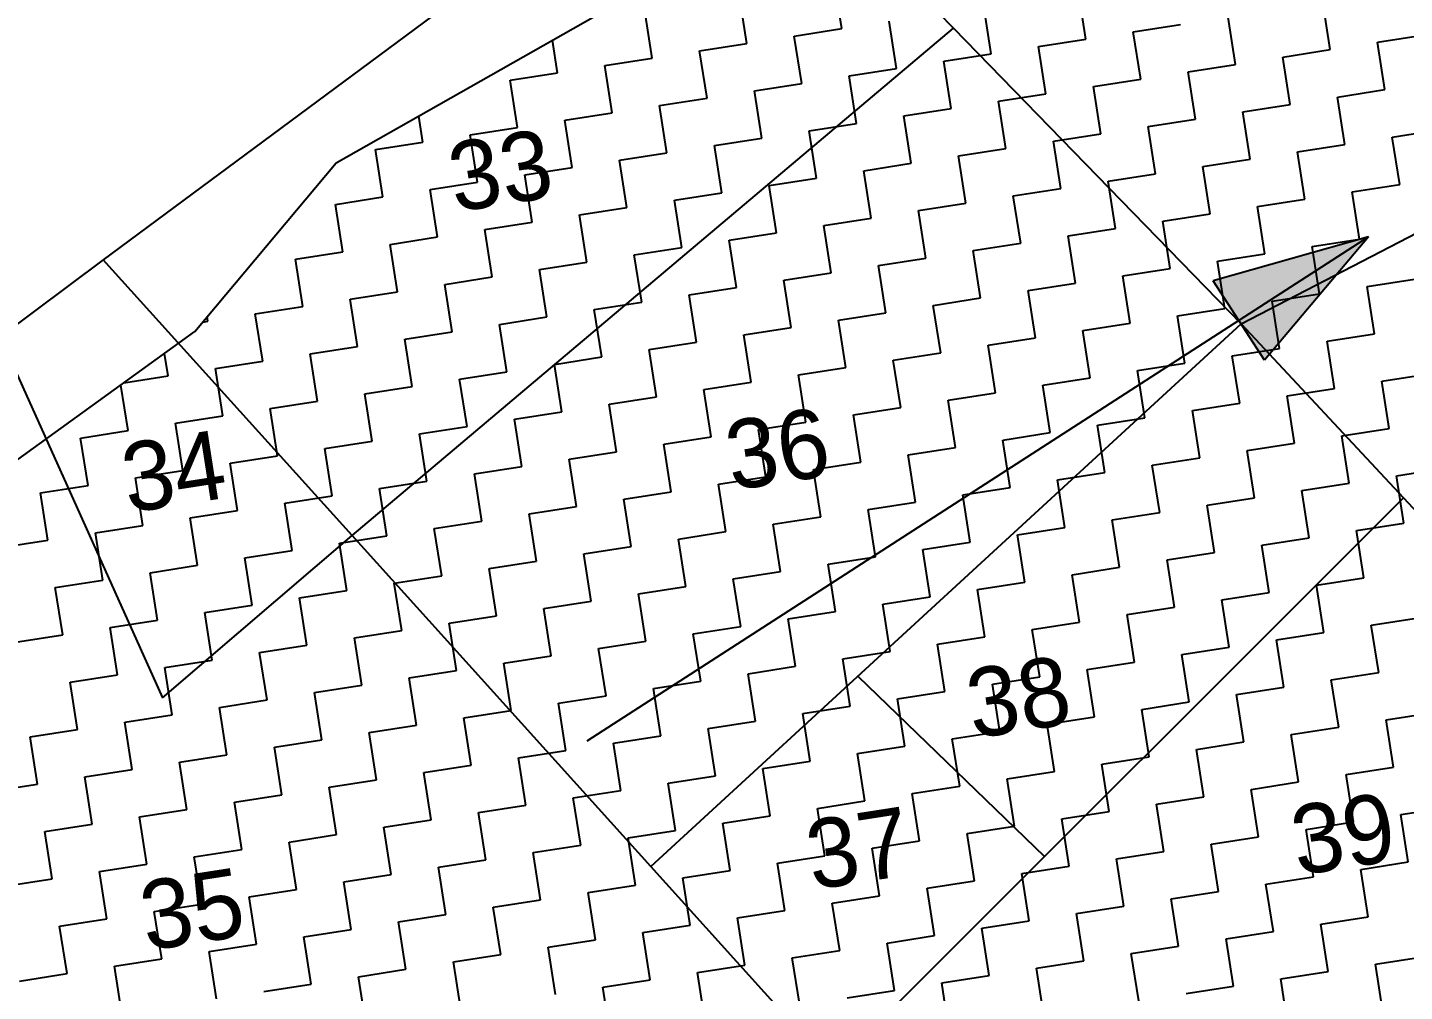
# Model space of a CAD drawing. Header units: metres. Extents: x 288488 to 290462, y 1999122 to 2001536.
# Drawn here: x 288994.5 to 289137, y 1999510.1 to 1999609.9 of the extents above; entities that cross this region are included whole.
import ezdxf
from ezdxf.enums import TextEntityAlignment as Align

# ---------------------------------------------------------------- set-up
doc = ezdxf.new("R2010")
doc.units = ezdxf.units.M
doc.header["$MEASUREMENT"] = 0
for name, color, linetype in [('POLY_HATCH', 12, 'Continuous'), ('POLY_PARCEL', 6, 'Continuous'), ('TEXT_PARCEL', 7, 'Continuous'), ('V_BOUND_LINE', 7, 'Continuous')]:
    doc.layers.add(name, color=color, linetype=linetype)
doc.styles.add('TEXT_MAP', font='')
doc.styles.get('TEXT_MAP').set_extended_font_data('Kruti Dev 050')

msp = doc.modelspace()

# ---------------------------------------------------------------- hatches: boundary and pattern name
h = msp.add_hatch(color=256)
h.paths.add_polyline_path([(289119.83, 1999579.57), (289122.48, 1999575.47), (289133.26, 1999588.24)])
h.paths.add_polyline_path([(289133.26, 1999588.24), (289117.18, 1999583.68), (289119.83, 1999579.57)])

# ---------------------------------------------------------------- linework, layer by layer
for p, q in [((289133.26, 1999588.24), (289052.38, 1999536.02)), ((289133.26, 1999588.24), (289117.18, 1999583.68)), ((289133.26, 1999588.24), (289122.48, 1999575.47)), ((289122.48, 1999575.47), (289117.18, 1999583.68))]:
    msp.add_line(p, q)
at = {"layer": 'POLY_HATCH', "linetype": 'Continuous'}
for p, q in [((289078.76, 1999609.78), (289077.99, 1999614.68)), ((289068.95, 1999608.25), (289068.19, 1999613.15)), ((289104.02, 1999608.69), (289103.26, 1999613.59)), ((289129.29, 1999607.6), (289128.53, 1999612.5)), ((289059.15, 1999606.73), (289058.39, 1999611.63)), ((289094.22, 1999607.16), (289093.46, 1999612.07)), ((289119.49, 1999606.08), (289118.73, 1999610.98)), ((289073.85, 1999609.01), (289078.76, 1999609.78)), ((289084.42, 1999605.64), (289083.66, 1999610.54)), ((289108.92, 1999609.45), (289113.82, 1999610.22)), ((289109.69, 1999604.55), (289108.92, 1999609.45)), ((289049.35, 1999605.2), (289048.82, 1999608.58)), ((289064.05, 1999607.49), (289068.95, 1999608.25)), ((289074.62, 1999604.11), (289073.85, 1999609.01)), ((289099.12, 1999607.93), (289104.02, 1999608.69)), ((289134.19, 1999608.37), (289139.09, 1999609.13)), ((289134.95, 1999603.46), (289134.19, 1999608.37)), ((289054.25, 1999605.96), (289059.15, 1999606.73)), ((289064.82, 1999602.59), (289064.05, 1999607.49)), ((289089.32, 1999606.4), (289094.22, 1999607.16)), ((289099.88, 1999603.03), (289099.12, 1999607.93)), ((289124.39, 1999606.84), (289129.29, 1999607.6)), ((289125.15, 1999601.94), (289124.39, 1999606.84)), ((289044.45, 1999604.44), (289049.35, 1999605.2)), ((289055.01, 1999601.06), (289054.25, 1999605.96)), ((289079.52, 1999604.88), (289084.42, 1999605.64)), ((289090.08, 1999601.5), (289089.32, 1999606.4)), ((289114.59, 1999605.31), (289119.49, 1999606.08)), ((289115.35, 1999600.41), (289114.59, 1999605.31)), ((289045.21, 1999599.54), (289044.45, 1999604.44)), ((289069.72, 1999603.35), (289074.62, 1999604.11)), ((289080.28, 1999599.97), (289079.52, 1999604.88)), ((289104.79, 1999603.79), (289109.69, 1999604.55)), ((289105.55, 1999598.89), (289104.79, 1999603.79)), ((289059.91, 1999601.82), (289064.82, 1999602.59)), ((289070.48, 1999598.45), (289069.72, 1999603.35)), ((289094.98, 1999602.26), (289099.88, 1999603.03)), ((289130.05, 1999602.7), (289134.95, 1999603.46)), ((289130.82, 1999597.8), (289130.05, 1999602.7)), ((289050.11, 1999600.3), (289055.01, 1999601.06)), ((289060.68, 1999596.92), (289059.91, 1999601.82)), ((289085.18, 1999600.74), (289090.08, 1999601.5)), ((289095.75, 1999597.36), (289094.98, 1999602.26)), ((289120.25, 1999601.18), (289125.15, 1999601.94)), ((289121.01, 1999596.28), (289120.25, 1999601.18)), ((289035.41, 1999598.01), (289034.99, 1999600.72)), ((289040.31, 1999598.77), (289045.21, 1999599.54)), ((289050.88, 1999595.4), (289050.11, 1999600.3)), ((289075.38, 1999599.21), (289080.28, 1999599.97)), ((289085.94, 1999595.84), (289085.18, 1999600.74)), ((289110.45, 1999599.65), (289115.35, 1999600.41)), ((289111.21, 1999594.75), (289110.45, 1999599.65)), ((289041.07, 1999593.87), (289040.31, 1999598.77)), ((289065.58, 1999597.69), (289070.48, 1999598.45)), ((289076.14, 1999594.31), (289075.38, 1999599.21)), ((289100.65, 1999598.13), (289105.55, 1999598.89)), ((289101.41, 1999593.22), (289100.65, 1999598.13)), ((289135.72, 1999598.56), (289140.62, 1999599.33)), ((289136.48, 1999593.66), (289135.72, 1999598.56)), ((289030.51, 1999597.25), (289035.41, 1999598.01)), ((289031.27, 1999592.35), (289030.51, 1999597.25)), ((289055.78, 1999596.16), (289060.68, 1999596.92)), ((289066.34, 1999592.79), (289065.58, 1999597.69)), ((289090.85, 1999596.6), (289095.75, 1999597.36)), ((289091.61, 1999591.7), (289090.85, 1999596.6)), ((289125.91, 1999597.04), (289130.82, 1999597.8)), ((289126.68, 1999592.14), (289125.91, 1999597.04)), ((289045.97, 1999594.64), (289050.88, 1999595.4)), ((289056.54, 1999591.26), (289055.78, 1999596.16)), ((289081.04, 1999595.07), (289085.94, 1999595.84)), ((289116.11, 1999595.51), (289121.01, 1999596.28)), ((289116.88, 1999590.61), (289116.11, 1999595.51)), ((289036.17, 1999593.11), (289041.07, 1999593.87)), ((289046.74, 1999589.73), (289045.97, 1999594.64)), ((289071.24, 1999593.55), (289076.14, 1999594.31)), ((289081.81, 1999590.17), (289081.04, 1999595.07)), ((289106.31, 1999593.99), (289111.21, 1999594.75)), ((289107.07, 1999589.09), (289106.31, 1999593.99)), ((289026.37, 1999591.58), (289031.27, 1999592.35)), ((289036.94, 1999588.21), (289036.17, 1999593.11)), ((289061.44, 1999592.02), (289066.34, 1999592.79)), ((289072, 1999588.65), (289071.24, 1999593.55)), ((289096.51, 1999592.46), (289101.41, 1999593.22)), ((289097.27, 1999587.56), (289096.51, 1999592.46)), ((289131.58, 1999592.9), (289136.48, 1999593.66)), ((289132.34, 1999588), (289131.58, 1999592.9)), ((289027.13, 1999586.68), (289026.37, 1999591.58)), ((289051.64, 1999590.5), (289056.54, 1999591.26)), ((289062.2, 1999587.12), (289061.44, 1999592.02)), ((289086.71, 1999590.94), (289091.61, 1999591.7)), ((289087.47, 1999586.03), (289086.71, 1999590.94)), ((289121.78, 1999591.37), (289126.68, 1999592.14)), ((289122.54, 1999586.47), (289121.78, 1999591.37)), ((289041.84, 1999588.97), (289046.74, 1999589.73)), ((289052.4, 1999585.6), (289051.64, 1999590.5)), ((289076.91, 1999589.41), (289081.81, 1999590.17)), ((289111.97, 1999589.85), (289116.88, 1999590.61)), ((289112.74, 1999584.95), (289111.97, 1999589.85)), ((289032.03, 1999587.45), (289036.94, 1999588.21)), ((289042.6, 1999584.07), (289041.84, 1999588.97)), ((289067.1, 1999587.88), (289072, 1999588.65)), ((289077.67, 1999584.51), (289076.91, 1999589.41)), ((289102.17, 1999588.32), (289107.07, 1999589.09)), ((289102.94, 1999583.42), (289102.17, 1999588.32)), ((289022.23, 1999585.92), (289027.13, 1999586.68)), ((289032.8, 1999582.54), (289032.03, 1999587.45)), ((289057.3, 1999586.36), (289062.2, 1999587.12)), ((289067.87, 1999582.98), (289067.1, 1999587.88)), ((289092.37, 1999586.8), (289097.27, 1999587.56)), ((289093.13, 1999581.9), (289092.37, 1999586.8)), ((289127.44, 1999587.24), (289132.34, 1999588)), ((289128.2, 1999582.34), (289127.44, 1999587.24)), ((289023, 1999581.02), (289022.23, 1999585.92)), ((289047.5, 1999584.83), (289052.4, 1999585.6)), ((289058.06, 1999581.46), (289057.3, 1999586.36)), ((289082.57, 1999585.27), (289087.47, 1999586.03)), ((289083.33, 1999580.37), (289082.57, 1999585.27)), ((289117.64, 1999585.71), (289122.54, 1999586.47)), ((289118.4, 1999580.81), (289117.64, 1999585.71)), ((289037.7, 1999583.31), (289042.6, 1999584.07)), ((289048.26, 1999579.93), (289047.5, 1999584.83)), ((289072.77, 1999583.75), (289077.67, 1999584.51)), ((289107.84, 1999584.19), (289112.74, 1999584.95)), ((289108.6, 1999579.28), (289107.84, 1999584.19)), ((289133.1, 1999583.1), (289138, 1999583.86)), ((289027.9, 1999581.78), (289032.8, 1999582.54)), ((289038.46, 1999578.41), (289037.7, 1999583.31)), ((289062.97, 1999582.22), (289067.87, 1999582.98)), ((289073.53, 1999578.85), (289072.77, 1999583.75)), ((289098.03, 1999582.66), (289102.94, 1999583.42)), ((289098.8, 1999577.76), (289098.03, 1999582.66)), ((289133.87, 1999578.2), (289133.1, 1999583.1)), ((289018.09, 1999580.26), (289023, 1999581.02)), ((289028.66, 1999576.88), (289027.9, 1999581.78)), ((289053.16, 1999580.7), (289058.06, 1999581.46)), ((289063.73, 1999577.32), (289062.97, 1999582.22)), ((289088.23, 1999581.13), (289093.13, 1999581.9)), ((289089, 1999576.23), (289088.23, 1999581.13)), ((289123.3, 1999581.57), (289128.2, 1999582.34)), ((289124.06, 1999576.67), (289123.3, 1999581.57)), ((289013.19, 1999579.49), (289013.12, 1999579.97)), ((289018.86, 1999575.36), (289018.09, 1999580.26)), ((289043.36, 1999579.17), (289048.26, 1999579.93)), ((289053.93, 1999575.79), (289053.16, 1999580.7)), ((289078.43, 1999579.61), (289083.33, 1999580.37)), ((289079.19, 1999574.71), (289078.43, 1999579.61)), ((289113.5, 1999580.05), (289118.4, 1999580.81)), ((289114.26, 1999575.15), (289113.5, 1999580.05)), ((289012.65, 1999579.41), (289013.19, 1999579.49)), ((289033.56, 1999577.64), (289038.46, 1999578.41)), ((289044.12, 1999574.27), (289043.36, 1999579.17)), ((289068.63, 1999578.08), (289073.53, 1999578.85)), ((289069.39, 1999573.18), (289068.63, 1999578.08)), ((289103.7, 1999578.52), (289108.6, 1999579.28)), ((289104.46, 1999573.62), (289103.7, 1999578.52)), ((289128.97, 1999577.43), (289133.87, 1999578.2)), ((289023.76, 1999576.12), (289028.66, 1999576.88)), ((289034.32, 1999572.74), (289033.56, 1999577.64)), ((289058.83, 1999576.56), (289063.73, 1999577.32)), ((289093.9, 1999577), (289098.8, 1999577.76)), ((289094.66, 1999572.09), (289093.9, 1999577)), ((289119.16, 1999575.91), (289124.06, 1999576.67)), ((289129.73, 1999572.53), (289128.97, 1999577.43)), ((289009.06, 1999573.83), (289008.69, 1999576.16)), ((289013.96, 1999574.59), (289018.86, 1999575.36)), ((289024.52, 1999571.22), (289023.76, 1999576.12)), ((289049.03, 1999575.03), (289053.93, 1999575.79)), ((289059.59, 1999571.66), (289058.83, 1999576.56)), ((289084.09, 1999575.47), (289089, 1999576.23)), ((289084.86, 1999570.57), (289084.09, 1999575.47)), ((289119.93, 1999571.01), (289119.16, 1999575.91)), ((289004.5, 1999573.12), (289009.06, 1999573.83)), ((289014.72, 1999569.69), (289013.96, 1999574.59)), ((289039.22, 1999573.51), (289044.12, 1999574.27)), ((289049.79, 1999570.13), (289049.03, 1999575.03)), ((289074.29, 1999573.94), (289079.19, 1999574.71)), ((289075.06, 1999569.04), (289074.29, 1999573.94)), ((289109.36, 1999574.38), (289114.26, 1999575.15)), ((289110.12, 1999569.48), (289109.36, 1999574.38)), ((289134.63, 1999573.3), (289139.53, 1999574.06)), ((289004.92, 1999568.17), (289004.18, 1999572.89)), ((289029.42, 1999571.98), (289034.32, 1999572.74)), ((289039.99, 1999568.6), (289039.22, 1999573.51)), ((289064.49, 1999572.42), (289069.39, 1999573.18)), ((289065.25, 1999567.52), (289064.49, 1999572.42)), ((289099.56, 1999572.86), (289104.46, 1999573.62)), ((289100.32, 1999567.96), (289099.56, 1999572.86)), ((289124.83, 1999571.77), (289129.73, 1999572.53)), ((289135.39, 1999568.4), (289134.63, 1999573.3)), ((289019.62, 1999570.45), (289024.52, 1999571.22)), ((289030.18, 1999567.08), (289029.42, 1999571.98)), ((289054.69, 1999570.89), (289059.59, 1999571.66)), ((289089.76, 1999571.33), (289094.66, 1999572.09)), ((289090.52, 1999566.43), (289089.76, 1999571.33)), ((289115.03, 1999570.25), (289119.93, 1999571.01)), ((289125.59, 1999566.87), (289124.83, 1999571.77)), ((289009.82, 1999568.93), (289014.72, 1999569.69)), ((289020.38, 1999565.55), (289019.62, 1999570.45)), ((289044.89, 1999569.37), (289049.79, 1999570.13)), ((289055.45, 1999565.99), (289054.69, 1999570.89)), ((289079.96, 1999569.81), (289084.86, 1999570.57)), ((289080.72, 1999564.91), (289079.96, 1999569.81)), ((289115.79, 1999565.34), (289115.03, 1999570.25)), ((289000.02, 1999567.4), (289004.92, 1999568.17)), ((289010.58, 1999564.03), (289009.82, 1999568.93)), ((289035.09, 1999567.84), (289039.99, 1999568.6)), ((289045.65, 1999564.47), (289044.89, 1999569.37)), ((289070.15, 1999568.28), (289075.06, 1999569.04)), ((289070.92, 1999563.38), (289070.15, 1999568.28)), ((289105.22, 1999568.72), (289110.12, 1999569.48)), ((289105.99, 1999563.82), (289105.22, 1999568.72)), ((289130.49, 1999567.63), (289135.39, 1999568.4)), ((289000.78, 1999562.5), (289000.02, 1999567.4)), ((289025.28, 1999566.32), (289030.18, 1999567.08)), ((289035.85, 1999562.94), (289035.09, 1999567.84)), ((289060.35, 1999566.76), (289065.25, 1999567.52)), ((289061.12, 1999561.85), (289060.35, 1999566.76)), ((289095.42, 1999567.19), (289100.32, 1999567.96)), ((289096.19, 1999562.29), (289095.42, 1999567.19)), ((289120.69, 1999566.11), (289125.59, 1999566.87)), ((289131.25, 1999562.73), (289130.49, 1999567.63)), ((289015.48, 1999564.79), (289020.38, 1999565.55)), ((289026.05, 1999561.42), (289025.28, 1999566.32)), ((289050.55, 1999565.23), (289055.45, 1999565.99)), ((289085.62, 1999565.67), (289090.52, 1999566.43)), ((289086.38, 1999560.77), (289085.62, 1999565.67)), ((289110.89, 1999564.58), (289115.79, 1999565.34)), ((289121.45, 1999561.21), (289120.69, 1999566.11)), ((289005.68, 1999563.27), (289010.58, 1999564.03)), ((289016.24, 1999559.89), (289015.48, 1999564.79)), ((289040.75, 1999563.7), (289045.65, 1999564.47)), ((289051.31, 1999560.33), (289050.55, 1999565.23)), ((289075.82, 1999564.14), (289080.72, 1999564.91)), ((289076.58, 1999559.24), (289075.82, 1999564.14)), ((289111.65, 1999559.68), (289110.89, 1999564.58)), ((289136.16, 1999563.49), (289141.06, 1999564.26)), ((288995.88, 1999561.74), (289000.78, 1999562.5)), ((289006.44, 1999558.36), (289005.68, 1999563.27)), ((289030.95, 1999562.18), (289035.85, 1999562.94)), ((289041.51, 1999558.8), (289040.75, 1999563.7)), ((289066.02, 1999562.62), (289070.92, 1999563.38)), ((289066.78, 1999557.72), (289066.02, 1999562.62)), ((289101.09, 1999563.06), (289105.99, 1999563.82)), ((289101.85, 1999558.15), (289101.09, 1999563.06)), ((289126.35, 1999561.97), (289131.25, 1999562.73)), ((289136.92, 1999558.59), (289136.16, 1999563.49)), ((288996.64, 1999556.84), (288995.88, 1999561.74)), ((289021.15, 1999560.65), (289026.05, 1999561.42)), ((289031.71, 1999557.28), (289030.95, 1999562.18)), ((289056.21, 1999561.09), (289061.12, 1999561.85)), ((289056.98, 1999556.19), (289056.21, 1999561.09)), ((289091.28, 1999561.53), (289096.19, 1999562.29)), ((289092.05, 1999556.63), (289091.28, 1999561.53)), ((289116.55, 1999560.44), (289121.45, 1999561.21)), ((289127.12, 1999557.07), (289126.35, 1999561.97)), ((289011.34, 1999559.13), (289016.24, 1999559.89)), ((289021.91, 1999555.75), (289021.15, 1999560.65)), ((289046.41, 1999559.57), (289051.31, 1999560.33)), ((289047.18, 1999554.66), (289046.41, 1999559.57)), ((289081.48, 1999560), (289086.38, 1999560.77)), ((289082.25, 1999555.1), (289081.48, 1999560)), ((289106.75, 1999558.92), (289111.65, 1999559.68)), ((289117.31, 1999555.54), (289116.55, 1999560.44)), ((289001.54, 1999557.6), (289006.44, 1999558.36)), ((289012.11, 1999554.23), (289011.34, 1999559.13)), ((289036.61, 1999558.04), (289041.51, 1999558.8)), ((289071.68, 1999558.48), (289076.58, 1999559.24)), ((289072.44, 1999553.58), (289071.68, 1999558.48)), ((289096.95, 1999557.39), (289101.85, 1999558.15)), ((289107.51, 1999554.02), (289106.75, 1999558.92)), ((289132.02, 1999557.83), (289136.92, 1999558.59)), ((288991.74, 1999556.08), (288996.64, 1999556.84)), ((289002.3, 1999552.7), (289001.54, 1999557.6)), ((289026.81, 1999556.51), (289031.71, 1999557.28)), ((289037.37, 1999553.14), (289036.61, 1999558.04)), ((289061.88, 1999556.95), (289066.78, 1999557.72)), ((289062.64, 1999552.05), (289061.88, 1999556.95)), ((289097.71, 1999552.49), (289096.95, 1999557.39)), ((289122.22, 1999556.31), (289127.12, 1999557.07)), ((289132.78, 1999552.93), (289132.02, 1999557.83)), ((289017.01, 1999554.99), (289021.91, 1999555.75)), ((289027.57, 1999551.61), (289026.81, 1999556.51)), ((289052.08, 1999555.43), (289056.98, 1999556.19)), ((289052.84, 1999550.53), (289052.08, 1999555.43)), ((289087.15, 1999555.87), (289092.05, 1999556.63)), ((289087.91, 1999550.97), (289087.15, 1999555.87)), ((289112.41, 1999554.78), (289117.31, 1999555.54)), ((289122.98, 1999551.4), (289122.22, 1999556.31)), ((289007.21, 1999553.46), (289012.11, 1999554.23)), ((289017.77, 1999550.09), (289017.01, 1999554.99)), ((289042.27, 1999553.9), (289047.18, 1999554.66)), ((289043.04, 1999549), (289042.27, 1999553.9)), ((289077.34, 1999554.34), (289082.25, 1999555.1)), ((289078.11, 1999549.44), (289077.34, 1999554.34)), ((289102.61, 1999553.25), (289107.51, 1999554.02)), ((289113.18, 1999549.88), (289112.41, 1999554.78)), ((288997.4, 1999551.94), (289002.3, 1999552.7)), ((289007.97, 1999548.56), (289007.21, 1999553.46)), ((289032.47, 1999552.38), (289037.37, 1999553.14)), ((289067.54, 1999552.82), (289072.44, 1999553.58)), ((289068.31, 1999547.91), (289067.54, 1999552.82)), ((289092.81, 1999551.73), (289097.71, 1999552.49)), ((289103.37, 1999548.35), (289102.61, 1999553.25)), ((289127.88, 1999552.17), (289132.78, 1999552.93)), ((288998.17, 1999547.04), (288997.4, 1999551.94)), ((289022.67, 1999550.85), (289027.57, 1999551.61)), ((289033.24, 1999547.48), (289032.47, 1999552.38)), ((289057.74, 1999551.29), (289062.64, 1999552.05)), ((289058.5, 1999546.39), (289057.74, 1999551.29)), ((289093.57, 1999546.83), (289092.81, 1999551.73)), ((289118.08, 1999550.64), (289122.98, 1999551.4)), ((289128.64, 1999547.27), (289127.88, 1999552.17)), ((289012.87, 1999549.33), (289017.77, 1999550.09)), ((289023.43, 1999545.95), (289022.67, 1999550.85)), ((289047.94, 1999549.76), (289052.84, 1999550.53)), ((289048.7, 1999544.86), (289047.94, 1999549.76)), ((289083.01, 1999550.2), (289087.91, 1999550.97)), ((289083.77, 1999545.3), (289083.01, 1999550.2)), ((289108.28, 1999549.12), (289113.18, 1999549.88)), ((289118.84, 1999545.74), (289118.08, 1999550.64)), ((289003.07, 1999547.8), (289007.97, 1999548.56)), ((289013.63, 1999544.42), (289012.87, 1999549.33)), ((289038.14, 1999548.24), (289043.04, 1999549)), ((289038.9, 1999543.34), (289038.14, 1999548.24)), ((289073.21, 1999548.68), (289078.11, 1999549.44)), ((289073.97, 1999543.78), (289073.21, 1999548.68)), ((289098.47, 1999547.59), (289103.37, 1999548.35)), ((289109.04, 1999544.22), (289108.28, 1999549.12)), ((289133.54, 1999548.03), (289138.44, 1999548.79)), ((288993.27, 1999546.27), (288998.17, 1999547.04)), ((289003.83, 1999542.9), (289003.07, 1999547.8)), ((289028.34, 1999546.71), (289033.24, 1999547.48)), ((289063.4, 1999547.15), (289068.31, 1999547.91)), ((289064.17, 1999542.25), (289063.4, 1999547.15)), ((289088.67, 1999546.06), (289093.57, 1999546.83)), ((289099.24, 1999542.69), (289098.47, 1999547.59)), ((289123.74, 1999546.5), (289128.64, 1999547.27)), ((289134.31, 1999543.13), (289133.54, 1999548.03)), ((289018.53, 1999545.19), (289023.43, 1999545.95)), ((289029.1, 1999541.81), (289028.34, 1999546.71)), ((289053.6, 1999545.63), (289058.5, 1999546.39)), ((289054.37, 1999540.73), (289053.6, 1999545.63)), ((289089.43, 1999541.16), (289088.67, 1999546.06)), ((289113.94, 1999544.98), (289118.84, 1999545.74)), ((289124.5, 1999541.6), (289123.74, 1999546.5)), ((289008.73, 1999543.66), (289013.63, 1999544.42)), ((289019.3, 1999540.29), (289018.53, 1999545.19)), ((289043.8, 1999544.1), (289048.7, 1999544.86)), ((289044.56, 1999539.2), (289043.8, 1999544.1)), ((289078.87, 1999544.54), (289083.77, 1999545.3)), ((289079.63, 1999539.64), (289078.87, 1999544.54)), ((289104.14, 1999543.45), (289109.04, 1999544.22)), ((289114.7, 1999540.08), (289113.94, 1999544.98)), ((288998.93, 1999542.14), (289003.83, 1999542.9)), ((289009.49, 1999538.76), (289008.73, 1999543.66)), ((289034, 1999542.57), (289038.9, 1999543.34)), ((289034.76, 1999537.67), (289034, 1999542.57)), ((289069.07, 1999543.01), (289073.97, 1999543.78)), ((289069.83, 1999538.11), (289069.07, 1999543.01)), ((289094.34, 1999541.93), (289099.24, 1999542.69)), ((289104.9, 1999538.55), (289104.14, 1999543.45)), ((289129.4, 1999542.37), (289134.31, 1999543.13)), ((288999.69, 1999537.24), (288998.93, 1999542.14)), ((289024.2, 1999541.05), (289029.1, 1999541.81)), ((289024.96, 1999536.15), (289024.2, 1999541.05)), ((289059.27, 1999541.49), (289064.17, 1999542.25)), ((289060.03, 1999536.59), (289059.27, 1999541.49)), ((289084.53, 1999540.4), (289089.43, 1999541.16)), ((289095.1, 1999537.03), (289094.34, 1999541.93)), ((289119.6, 1999540.84), (289124.5, 1999541.6)), ((289130.17, 1999537.46), (289129.4, 1999542.37)), ((289014.4, 1999539.52), (289019.3, 1999540.29)), ((289049.46, 1999539.96), (289054.37, 1999540.73)), ((289050.23, 1999535.06), (289049.46, 1999539.96)), ((289074.73, 1999538.88), (289079.63, 1999539.64)), ((289085.3, 1999535.5), (289084.53, 1999540.4)), ((289109.8, 1999539.31), (289114.7, 1999540.08)), ((289120.37, 1999535.94), (289119.6, 1999540.84)), ((289004.59, 1999538), (289009.49, 1999538.76)), ((289015.16, 1999534.62), (289014.4, 1999539.52)), ((289039.66, 1999538.44), (289044.56, 1999539.2)), ((289040.43, 1999533.54), (289039.66, 1999538.44)), ((289075.49, 1999533.97), (289074.73, 1999538.88)), ((289100, 1999537.79), (289104.9, 1999538.55)), ((289110.56, 1999534.41), (289109.8, 1999539.31)), ((289135.07, 1999538.23), (289139.97, 1999538.99)), ((289135.83, 1999533.33), (289135.07, 1999538.23)), ((288994.79, 1999536.47), (288999.69, 1999537.24)), ((289005.36, 1999533.1), (289004.59, 1999538)), ((289029.86, 1999536.91), (289034.76, 1999537.67)), ((289030.62, 1999532.01), (289029.86, 1999536.91)), ((289064.93, 1999537.35), (289069.83, 1999538.11)), ((289065.69, 1999532.45), (289064.93, 1999537.35)), ((289090.2, 1999536.26), (289095.1, 1999537.03)), ((289100.76, 1999532.89), (289100, 1999537.79)), ((289125.27, 1999536.7), (289130.17, 1999537.46)), ((288995.55, 1999531.57), (288994.79, 1999536.47)), ((289020.06, 1999535.39), (289024.96, 1999536.15)), ((289020.82, 1999530.48), (289020.06, 1999535.39)), ((289055.13, 1999535.82), (289060.03, 1999536.59)), ((289055.89, 1999530.92), (289055.13, 1999535.82)), ((289080.4, 1999534.74), (289085.3, 1999535.5)), ((289090.96, 1999531.36), (289090.2, 1999536.26)), ((289115.46, 1999535.18), (289120.37, 1999535.94)), ((289126.03, 1999531.8), (289125.27, 1999536.7)), ((289010.26, 1999533.86), (289015.16, 1999534.62)), ((289045.33, 1999534.3), (289050.23, 1999535.06)), ((289046.09, 1999529.4), (289045.33, 1999534.3)), ((289070.59, 1999533.21), (289075.49, 1999533.97)), ((289081.16, 1999529.84), (289080.4, 1999534.74)), ((289105.66, 1999533.65), (289110.56, 1999534.41)), ((289116.23, 1999530.28), (289115.46, 1999535.18)), ((289000.46, 1999532.33), (289005.36, 1999533.1)), ((289011.02, 1999528.96), (289010.26, 1999533.86)), ((289035.52, 1999532.77), (289040.43, 1999533.54)), ((289036.29, 1999527.87), (289035.52, 1999532.77)), ((289071.36, 1999528.31), (289070.59, 1999533.21)), ((289095.86, 1999532.12), (289100.76, 1999532.89)), ((289106.43, 1999528.75), (289105.66, 1999533.65)), ((289130.93, 1999532.56), (289135.83, 1999533.33)), ((289131.69, 1999527.66), (289130.93, 1999532.56)), ((288990.65, 1999530.81), (288995.55, 1999531.57)), ((289001.22, 1999527.43), (289000.46, 1999532.33)), ((289025.72, 1999531.25), (289030.62, 1999532.01)), ((289026.49, 1999526.35), (289025.72, 1999531.25)), ((289060.79, 1999531.69), (289065.69, 1999532.45)), ((289061.55, 1999526.79), (289060.79, 1999531.69)), ((289086.06, 1999530.6), (289090.96, 1999531.36)), ((289096.62, 1999527.22), (289095.86, 1999532.12)), ((289121.13, 1999531.04), (289126.03, 1999531.8)), ((289015.92, 1999529.72), (289020.82, 1999530.48)), ((289016.68, 1999524.82), (289015.92, 1999529.72)), ((289050.99, 1999530.16), (289055.89, 1999530.92)), ((289051.75, 1999525.26), (289050.99, 1999530.16)), ((289076.26, 1999529.07), (289081.16, 1999529.84)), ((289086.82, 1999525.7), (289086.06, 1999530.6)), ((289111.33, 1999529.51), (289116.23, 1999530.28)), ((289121.89, 1999526.14), (289121.13, 1999531.04)), ((289006.12, 1999528.2), (289011.02, 1999528.96)), ((289041.19, 1999528.63), (289046.09, 1999529.4)), ((289041.95, 1999523.73), (289041.19, 1999528.63)), ((289066.46, 1999527.55), (289071.36, 1999528.31)), ((289077.02, 1999524.17), (289076.26, 1999529.07)), ((289101.52, 1999527.99), (289106.43, 1999528.75)), ((289112.09, 1999524.61), (289111.33, 1999529.51)), ((289136.59, 1999528.43), (289141.49, 1999529.19)), ((289137.36, 1999523.52), (289136.59, 1999528.43)), ((288996.32, 1999526.67), (289001.22, 1999527.43)), ((289006.88, 1999523.3), (289006.12, 1999528.2)), ((289031.39, 1999527.11), (289036.29, 1999527.87)), ((289032.15, 1999522.21), (289031.39, 1999527.11)), ((289067.22, 1999522.65), (289066.46, 1999527.55)), ((289091.72, 1999526.46), (289096.62, 1999527.22)), ((289102.29, 1999523.09), (289101.52, 1999527.99)), ((289126.79, 1999526.9), (289131.69, 1999527.66)), ((289127.55, 1999522), (289126.79, 1999526.9)), ((288997.08, 1999521.77), (288996.32, 1999526.67)), ((289021.58, 1999525.58), (289026.49, 1999526.35)), ((289022.35, 1999520.68), (289021.58, 1999525.58)), ((289056.65, 1999526.02), (289061.55, 1999526.79)), ((289057.42, 1999521.12), (289056.65, 1999526.02)), ((289081.92, 1999524.94), (289086.82, 1999525.7)), ((289092.49, 1999521.56), (289091.72, 1999526.46)), ((289116.99, 1999525.37), (289121.89, 1999526.14)), ((289117.75, 1999520.47), (289116.99, 1999525.37)), ((289011.78, 1999524.06), (289016.68, 1999524.82)), ((289012.55, 1999519.16), (289011.78, 1999524.06)), ((289046.85, 1999524.5), (289051.75, 1999525.26)), ((289047.61, 1999519.6), (289046.85, 1999524.5)), ((289072.12, 1999523.41), (289077.02, 1999524.17)), ((289082.68, 1999520.03), (289081.92, 1999524.94)), ((289107.19, 1999523.85), (289112.09, 1999524.61)), ((289001.98, 1999522.53), (289006.88, 1999523.3)), ((289002.74, 1999517.63), (289001.98, 1999522.53)), ((289037.05, 1999522.97), (289041.95, 1999523.73)), ((289037.81, 1999518.07), (289037.05, 1999522.97)), ((289062.32, 1999521.88), (289067.22, 1999522.65)), ((289072.88, 1999518.51), (289072.12, 1999523.41)), ((289097.39, 1999522.32), (289102.29, 1999523.09)), ((289107.95, 1999518.95), (289107.19, 1999523.85)), ((289132.46, 1999522.76), (289137.36, 1999523.52)), ((289133.22, 1999517.86), (289132.46, 1999522.76)), ((288992.18, 1999521.01), (288997.08, 1999521.77)), ((289027.25, 1999521.45), (289032.15, 1999522.21)), ((289028.01, 1999516.54), (289027.25, 1999521.45)), ((289052.52, 1999520.36), (289057.42, 1999521.12)), ((289063.08, 1999516.98), (289062.32, 1999521.88)), ((289087.58, 1999520.8), (289092.49, 1999521.56)), ((289098.15, 1999517.42), (289097.39, 1999522.32)), ((289122.65, 1999521.24), (289127.55, 1999522)), ((289123.42, 1999516.34), (289122.65, 1999521.24)), ((289017.45, 1999519.92), (289022.35, 1999520.68)), ((289018.21, 1999515.02), (289017.45, 1999519.92)), ((289053.28, 1999515.46), (289052.52, 1999520.36)), ((289077.78, 1999519.27), (289082.68, 1999520.03)), ((289088.35, 1999515.9), (289087.58, 1999520.8)), ((289112.85, 1999519.71), (289117.75, 1999520.47)), ((289113.61, 1999514.81), (289112.85, 1999519.71)), ((289007.64, 1999518.39), (289012.55, 1999519.16)), ((289008.41, 1999513.49), (289007.64, 1999518.39)), ((289042.71, 1999518.83), (289047.61, 1999519.6)), ((289043.48, 1999513.93), (289042.71, 1999518.83)), ((289067.98, 1999517.75), (289072.88, 1999518.51)), ((289078.55, 1999514.37), (289077.78, 1999519.27)), ((289103.05, 1999518.18), (289107.95, 1999518.95)), ((288997.84, 1999516.87), (289002.74, 1999517.63)), ((288998.61, 1999511.97), (288997.84, 1999516.87)), ((289032.91, 1999517.31), (289037.81, 1999518.07)), ((289033.67, 1999512.41), (289032.91, 1999517.31)), ((289058.18, 1999516.22), (289063.08, 1999516.98)), ((289068.74, 1999512.85), (289067.98, 1999517.75)), ((289093.25, 1999516.66), (289098.15, 1999517.42)), ((289103.81, 1999513.28), (289103.05, 1999518.18)), ((289128.32, 1999517.1), (289133.22, 1999517.86)), ((289129.08, 1999512.2), (289128.32, 1999517.1)), ((289023.11, 1999515.78), (289028.01, 1999516.54)), ((289023.87, 1999510.88), (289023.11, 1999515.78)), ((289048.38, 1999514.69), (289053.28, 1999515.46)), ((289058.94, 1999511.32), (289058.18, 1999516.22)), ((289083.45, 1999515.13), (289088.35, 1999515.9)), ((289094.01, 1999511.76), (289093.25, 1999516.66)), ((289118.52, 1999515.57), (289123.42, 1999516.34)), ((289119.28, 1999510.67), (289118.52, 1999515.57)), ((289013.31, 1999514.26), (289018.21, 1999515.02)), ((289014.07, 1999509.36), (289013.31, 1999514.26)), ((289049.14, 1999509.79), (289048.38, 1999514.69)), ((289073.64, 1999513.61), (289078.55, 1999514.37)), ((289084.21, 1999510.23), (289083.45, 1999515.13)), ((289108.71, 1999514.05), (289113.61, 1999514.81)), ((289109.48, 1999509.15), (289108.71, 1999514.05)), ((289003.51, 1999512.73), (289008.41, 1999513.49)), ((289004.27, 1999507.83), (289003.51, 1999512.73)), ((289038.58, 1999513.17), (289043.48, 1999513.93)), ((289039.34, 1999508.27), (289038.58, 1999513.17)), ((289063.84, 1999512.08), (289068.74, 1999512.85)), ((289074.41, 1999508.71), (289073.64, 1999513.61)), ((289098.91, 1999512.52), (289103.81, 1999513.28)), ((289133.98, 1999512.96), (289138.88, 1999513.72)), ((289134.74, 1999508.06), (289133.98, 1999512.96)), ((288993.7, 1999511.2), (288998.61, 1999511.97)), ((289028.77, 1999511.64), (289033.67, 1999512.41)), ((289029.54, 1999506.74), (289028.77, 1999511.64)), ((289054.04, 1999510.56), (289058.94, 1999511.32)), ((289064.61, 1999507.18), (289063.84, 1999512.08)), ((289089.11, 1999511), (289094.01, 1999511.76)), ((289099.68, 1999507.62), (289098.91, 1999512.52)), ((289124.18, 1999511.43), (289129.08, 1999512.2)), ((289124.94, 1999506.53), (289124.18, 1999511.43)), ((289018.97, 1999510.12), (289023.87, 1999510.88)), ((289054.8, 1999505.66), (289054.04, 1999510.56)), ((289079.31, 1999509.47), (289084.21, 1999510.23)), ((289089.87, 1999506.09), (289089.11, 1999511)), ((289114.38, 1999509.91), (289119.28, 1999510.67))]:
    msp.add_line(p, q, dxfattribs=at)
at = {"layer": 'POLY_HATCH'}
for p, q in [((289026.45, 1999595.87), (289055.34, 1999612.28)), ((289011.82, 1999578.42), (289026.45, 1999595.87)), ((288988.91, 1999561.85), (289011.82, 1999578.42))]:
    msp.add_line(p, q, dxfattribs=at)
at = {"layer": 'POLY_PARCEL'}
for p, q in [((289067.03, 1999633.79), (289090.31, 1999609.83)), ((289120.07, 1999579.21), (289208.69, 1999625.13)), ((289028.11, 1999557.31), (289090.31, 1999609.83)), ((289090.31, 1999609.83), (289120.07, 1999579.21)), ((289028.11, 1999557.31), (289002.36, 1999585.85)), ((289059.01, 1999523.06), (289120.07, 1999579.21)), ((289120.07, 1999579.21), (289136.86, 1999561.21)), ((288991.7, 1999577.88), (289008.5, 1999540.51)), ((289077.84, 1999502.19), (289136.86, 1999561.21)), ((289136.86, 1999561.21), (289171.41, 1999524.17)), ((289008.5, 1999540.51), (289028.11, 1999557.31)), ((289059.01, 1999523.06), (289028.11, 1999557.31)), ((289080.42, 1999542.75), (289099.73, 1999524.08)), ((289077.84, 1999502.19), (289059.01, 1999523.06))]:
    msp.add_line(p, q, dxfattribs=at)
at = {"layer": 'V_BOUND_LINE'}
for p, q in [((289067.03, 1999633.79), (289002.36, 1999585.85)), ((289002.36, 1999585.85), (288991.7, 1999577.88))]:
    msp.add_line(p, q, dxfattribs=at)

# ---------------------------------------------------------------- texts
at = {"layer": 'TEXT_PARCEL', "style": 'TEXT_MAP'}
for s, p in [('33', (289043.42, 1999595.12)), ('36', (289072.09, 1999566.3)), ('34', (289009.63, 1999563.98)), ('38', (289097.03, 1999540.62)), ('39', (289130.61, 1999526.46)), ('37', (289080.44, 1999524.97)), ('35', (289011.53, 1999518.66))]:
    msp.add_text(s, height=7.142, rotation=8.8469, dxfattribs=at).set_placement(p, align=Align.MIDDLE)

doc.saveas('drawing.dxf')
